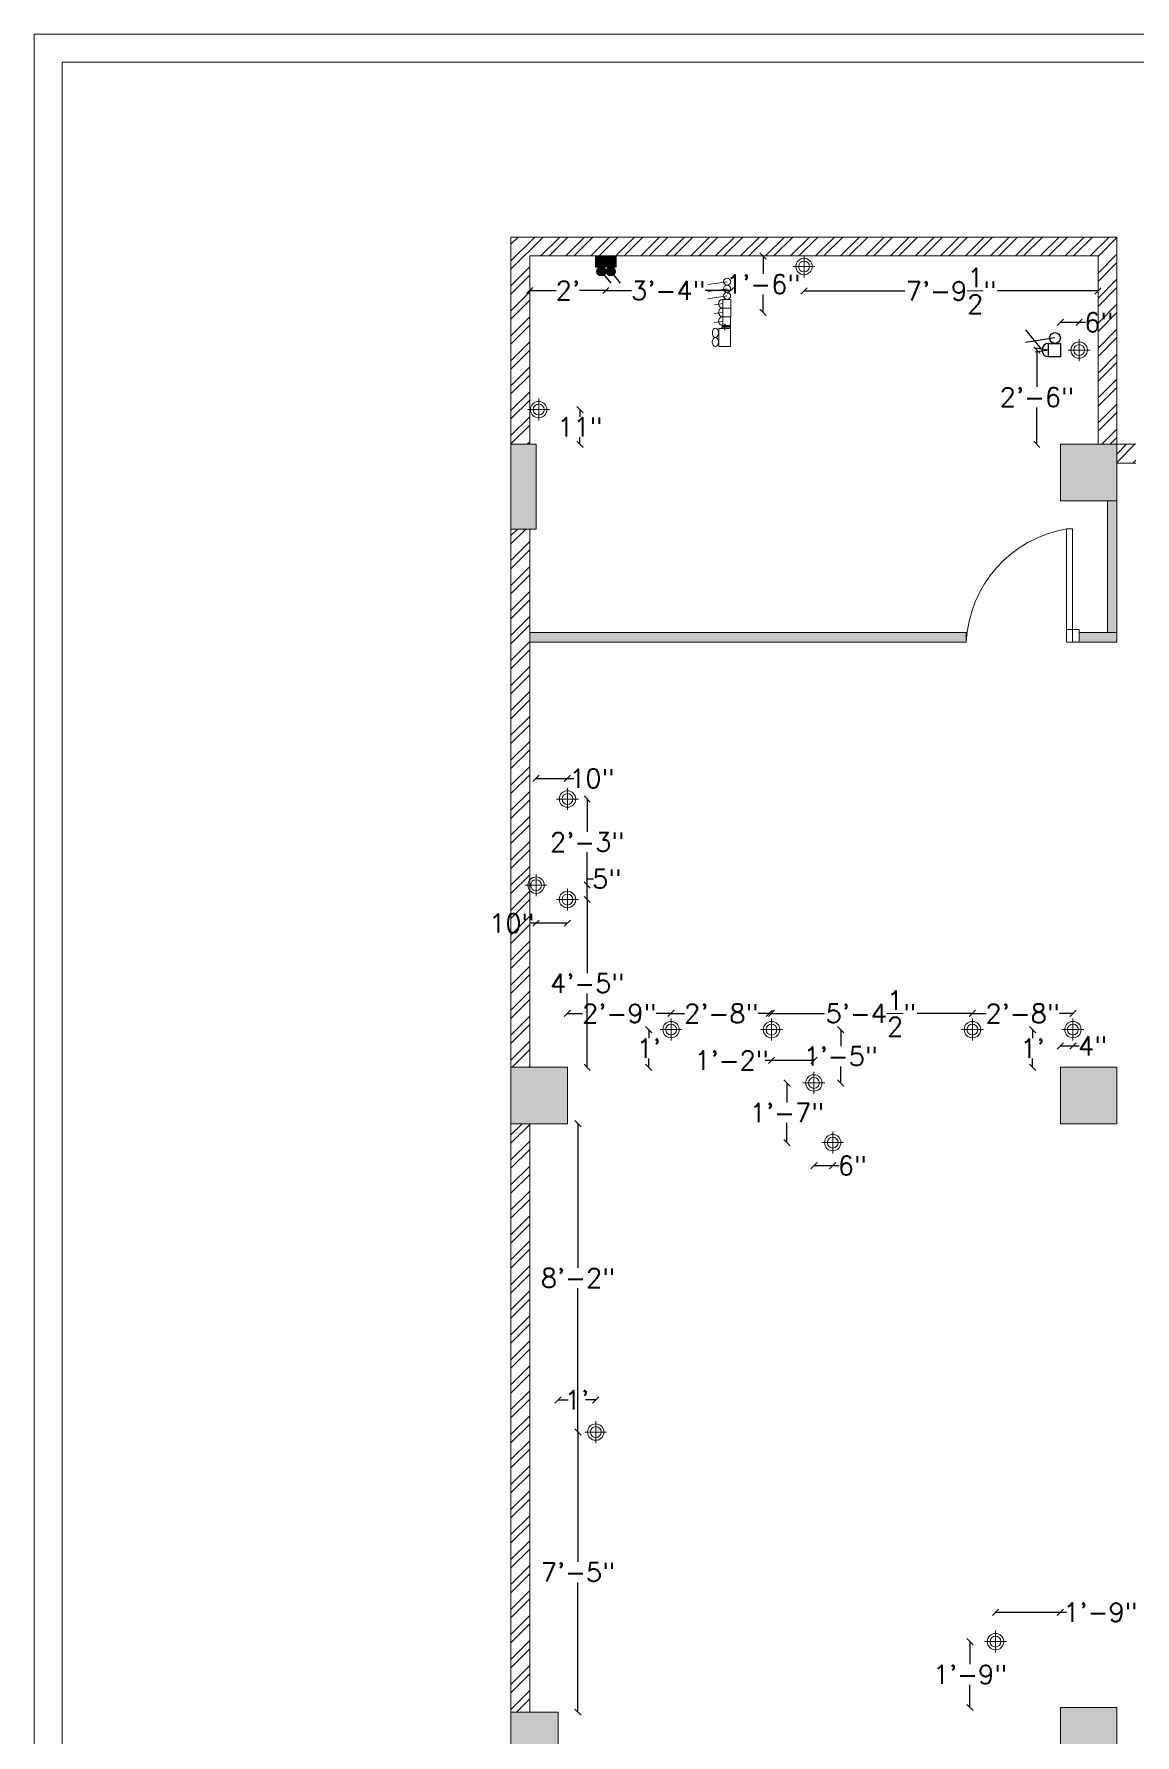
# Model space of a CAD drawing. Header units: inches. Extents: x 111501 to 134888, y 46021 to 52102.
# Drawn here: x 116279 to 116630, y 47503 to 48045 of the extents above; entities that cross this region are included whole.
import ezdxf

# ---------------------------------------------------------------- set-up
doc = ezdxf.new("R2010")
doc.units = ezdxf.units.IN
doc.header["$MEASUREMENT"] = 0
for name, color, linetype, lineweight in [('column', 252, 'Continuous', 9), ('dimension', 250, 'Continuous', 0), ('DOOR', 1, 'Continuous', 0), ('electrical 2', 1, 'Continuous', 0), ('furnuture light', 142, 'Continuous', 0), ('SHEET', 7, 'Continuous', 30), ('wall', 7, 'Continuous', 9)]:
    doc.layers.add(name, color=color, linetype=linetype, lineweight=lineweight)
doc.layers.add('electrical planing', color=251, linetype='Continuous')
doc.layers.add('pt19', color=151, linetype='Continuous')
doc.styles.get("Standard").update_dxf_attribs({"font": 'txt.shx', "height": 6})
doc.dimstyles.new('Standard$0', dxfattribs={"dimtxt": 4, "dimasz": 2, "dimexe": 0.125, "dimexo": 0.125, "dimgap": 0.25, "dimtad": 0, "dimtih": 1, "dimtoh": 1, "dimdec": 1, "dimlfac": -1, "dimzin": 0, "dimdsep": 46, "dimlunit": 4, "dimtxsty": 'Standard', "dimblk": 'OBLIQUE', "dimblk1": 'DOTSMALL', "dimblk2": 'DOTSMALL', "dimcen": 0, "dimse1": 1, "dimse2": 1, "dimadec": 0, "dimazin": 0, "dimtfac": 1, "dimtdec": 1, "dimtofl": 0, "dimtmove": 0, "dimatfit": 3, "dimfxl": 1, "dimtolj": 1, "dimtzin": 0, "dimarcsym": 0})
pattern_1 = [(45, (17503.862, -19.2986), (-3.97747564, 3.97747564), []), (45, (17506.5136, -19.2986), (-3.97747564, 3.97747564), [])]

# ---------------------------------------------------------------- blocks, each defined once
blk = doc.blocks.new('POINT')
at = {"layer": 'electrical 2'}
for p, q in [((-3013.56, 3860.74, 29.22), (-3013.56, 3855.65, 29.22)), ((-3016.11, 3858.19, 29.22), (-3011.02, 3858.19, 29.22))]:
    blk.add_line(p, q, dxfattribs=at)
for radius in [1.91, 1.27]:
    blk.add_circle((-3013.56, 3858.19, 29.22), radius, dxfattribs=at)
blk = doc.blocks.new('dgh')
at = {"layer": 'electrical planing', "linetype": 'ByBlock'}
h = blk.add_hatch(color=36, dxfattribs=at)
h.set_gradient(color1=(121, 78, 22), color2=(227, 174, 104), one_color=1, tint=0.65, name='SPHERICAL')
h.paths.add_polyline_path([(-72.26, 1878.91, -1), (-72.26, 1875.82, -1)])
h = blk.add_hatch(color=36, dxfattribs=at)
h.set_gradient(color1=(121, 78, 22), color2=(227, 174, 104), one_color=1, tint=0.65, name='SPHERICAL')
h.paths.add_polyline_path([(-68.91, 1878.91, -1), (-68.91, 1875.82, -1)])
h = blk.add_hatch(color=36, dxfattribs=at)
h.set_gradient(color1=(121, 78, 22), color2=(227, 174, 104), one_color=1, tint=0.65, name='CYLINDER')
h.paths.add_polyline_path([(-74.07, 1871.89), (-74.07, 1875.82), (-66.95, 1875.82), (-66.95, 1871.89)])
at = {"layer": 'electrical planing', "color": 7, "linetype": 'ByBlock'}
for p, q in [((-72.26, 1877.37), (-75.59, 1881.54)), ((-68.91, 1877.37), (-72.24, 1881.54))]:
    blk.add_line(p, q, dxfattribs=at)
blk.add_lwpolyline([(-74.07, 1871.89), (-74.07, 1875.82), (-66.95, 1875.82), (-66.95, 1871.89)], close=True, dxfattribs=at)
for centre in [(-72.26, 1877.37), (-68.91, 1877.37)]:
    blk.add_circle(centre, 1.55, dxfattribs=at)
blk = doc.blocks.new('kat b cable')
at = {"color": 6}
for points in [[(24134.78, 4883.35), (24132.88, 4883.35), (24132.88, 4883.52), (24134.78, 4883.52)], [(24133.78, 4881.56), (24133.4, 4881.56), (24133.39, 4884.31), (24133.77, 4884.31)], [(24134.34, 4884.29), (24134, 4884.29), (24134.01, 4881.56), (24134.35, 4881.56)]]:
    blk.add_lwpolyline(points, close=True, dxfattribs=at)
blk = doc.blocks.new('5 amp')
at = {"color": 6}
blk.add_line((24133.41, 4862.91), (24132.99, 4865.66), dxfattribs=at)
blk.add_lwpolyline([(24132.01, 4862.91), (24134.78, 4862.91), (24134.79, 4860.45), (24132.02, 4860.44)], close=True, dxfattribs=at)
blk.add_arc((24133.4, 4862.91), 1.38, 359.9995, 180.3454, dxfattribs=at)
blk = doc.blocks.new('_Oblique')
at = {"color": 0, "linetype": 'ByBlock', "lineweight": -2}
blk.add_line((-0.5, -0.5), (0.5, 0.5), dxfattribs=at)
blk = doc.blocks.new('*D529')
at = {"layer": 'Defpoints', "color": 0, "transparency": 16777216}
for p in [(116597.3, 47727.59), (116610.16, 47727.59), (116606.16, 47715.59)]:
    blk.add_point(p, dxfattribs=at)
at = {"layer": 'dimension', "color": 0, "lineweight": -2, "transparency": 16777216}
for p, q in [((116597.3, 47727.59), (116597.3, 47724.84)), ((116597.3, 47715.59), (116597.3, 47718.34))]:
    blk.add_line(p, q, dxfattribs=at)
at = {"layer": 'dimension', "color": 0, "lineweight": -2, "transparency": 16777216, "xscale": 2, "yscale": 2, "zscale": 2}
for p, rotation in [((116597.3, 47727.59), 90), ((116597.3, 47715.59), 270)]:
    blk.add_blockref('_Oblique', p, dxfattribs=dict(at, rotation=rotation))
at = {"layer": 'dimension', "color": 0, "lineweight": 5, "transparency": 16777216, "insert": (116597.3, 47721.59), "char_height": 6, "attachment_point": 5}
blk.add_mtext("\\A1;1'", dxfattribs=at)
blk = doc.blocks.new('_DOTSMALL')
at = {"color": 0, "linetype": 'ByBlock', "lineweight": -2, "const_width": 0.5}
blk.add_lwpolyline([(-0.0625, 0, 1), (0.0625, 0, 1)], format="xyb", close=True, dxfattribs=at)
blk = doc.blocks.new('*D530')
at = {"layer": 'Defpoints', "color": 0, "transparency": 16777216}
for p in [(116610.16, 47727.59), (116610.16, 47722.36), (116606.16, 47715.59)]:
    blk.add_point(p, dxfattribs=at)
at = {"layer": 'dimension', "color": 0, "lineweight": -2, "transparency": 16777216}
for p, q in [((116606.16, 47722.36), (116610.16, 47722.36)), ((116610.16, 47722.36), (116612.16, 47722.36))]:
    blk.add_line(p, q, dxfattribs=at)
at = {"layer": 'dimension', "color": 0, "lineweight": -2, "transparency": 16777216, "xscale": 2, "yscale": 2, "zscale": 2, "rotation": 180}
blk.add_blockref('_Oblique', (116606.16, 47722.36), dxfattribs=at)
at = {"layer": 'dimension', "color": 0, "lineweight": -2, "transparency": 16777216, "xscale": 2, "yscale": 2, "zscale": 2}
blk.add_blockref('_Oblique', (116610.16, 47722.36), dxfattribs=at)
at = {"layer": 'dimension', "color": 0, "lineweight": 5, "transparency": 16777216, "insert": (116616.41, 47722.36), "char_height": 6, "attachment_point": 5}
blk.add_mtext('\\A1;4"', dxfattribs=at)
blk = doc.blocks.new('*D531')
at = {"layer": 'Defpoints', "color": 0, "transparency": 16777216}
for p in [(116610.16, 47732.72), (116578.16, 47727.59), (116610.16, 47727.59)]:
    blk.add_point(p, dxfattribs=at)
at = {"layer": 'dimension', "color": 0, "lineweight": -2, "transparency": 16777216}
for p, q in [((116578.16, 47732.72), (116582.41, 47732.72)), ((116610.16, 47732.72), (116605.91, 47732.72))]:
    blk.add_line(p, q, dxfattribs=at)
at = {"layer": 'dimension', "color": 0, "lineweight": -2, "transparency": 16777216, "xscale": 2, "yscale": 2, "zscale": 2, "rotation": 180}
blk.add_blockref('_Oblique', (116578.16, 47732.72), dxfattribs=at)
at = {"layer": 'dimension', "color": 0, "lineweight": -2, "transparency": 16777216, "xscale": 2, "yscale": 2, "zscale": 2}
blk.add_blockref('_Oblique', (116610.16, 47732.72), dxfattribs=at)
at = {"layer": 'dimension', "color": 0, "lineweight": 5, "transparency": 16777216, "insert": (116594.16, 47732.72), "char_height": 6, "attachment_point": 5}
blk.add_mtext('\\A1;2\'-8"', dxfattribs=at)
blk = doc.blocks.new('*D532')
at = {"layer": 'Defpoints', "color": 0, "transparency": 16777216}
for p in [(116513.44, 47732.72), (116513.44, 47727.59), (116578.16, 47727.59)]:
    blk.add_point(p, dxfattribs=at)
at = {"layer": 'dimension', "color": 0, "lineweight": -2, "transparency": 16777216}
for p, q in [((116513.44, 47732.72), (116531.05, 47732.72)), ((116578.16, 47732.72), (116560.55, 47732.72))]:
    blk.add_line(p, q, dxfattribs=at)
at = {"layer": 'dimension', "color": 0, "lineweight": -2, "transparency": 16777216, "xscale": 2, "yscale": 2, "zscale": 2, "rotation": 180}
blk.add_blockref('_Oblique', (116513.44, 47732.72), dxfattribs=at)
at = {"layer": 'dimension', "color": 0, "lineweight": -2, "transparency": 16777216, "xscale": 2, "yscale": 2, "zscale": 2}
blk.add_blockref('_Oblique', (116578.16, 47732.72), dxfattribs=at)
at = {"layer": 'dimension', "color": 0, "lineweight": 5, "transparency": 16777216, "insert": (116545.8, 47732.72), "char_height": 6, "attachment_point": 5}
blk.add_mtext('\\A1;5\'-4{\\H1.000000x;\\S1/2;}"', dxfattribs=at)
blk = doc.blocks.new('*D533')
at = {"layer": 'Defpoints', "color": 0, "transparency": 16777216}
for p in [(116482.16, 47732.72), (116482.16, 47727.59), (116514.16, 47727.59)]:
    blk.add_point(p, dxfattribs=at)
at = {"layer": 'dimension', "color": 0, "lineweight": -2, "transparency": 16777216}
for p, q in [((116482.16, 47732.72), (116486.41, 47732.72)), ((116514.16, 47732.72), (116509.91, 47732.72))]:
    blk.add_line(p, q, dxfattribs=at)
at = {"layer": 'dimension', "color": 0, "lineweight": -2, "transparency": 16777216, "xscale": 2, "yscale": 2, "zscale": 2, "rotation": 180}
blk.add_blockref('_Oblique', (116482.16, 47732.72), dxfattribs=at)
at = {"layer": 'dimension', "color": 0, "lineweight": -2, "transparency": 16777216, "xscale": 2, "yscale": 2, "zscale": 2}
blk.add_blockref('_Oblique', (116514.16, 47732.72), dxfattribs=at)
at = {"layer": 'dimension', "color": 0, "lineweight": 5, "transparency": 16777216, "insert": (116498.16, 47732.72), "char_height": 6, "attachment_point": 5}
blk.add_mtext('\\A1;2\'-8"', dxfattribs=at)
blk = doc.blocks.new('*D534')
at = {"layer": 'Defpoints', "color": 0, "transparency": 16777216}
for p in [(116514.16, 47727.59), (116527.66, 47710.59), (116536.19, 47710.59)]:
    blk.add_point(p, dxfattribs=at)
at = {"layer": 'dimension', "color": 0, "lineweight": -2, "transparency": 16777216}
for p, q in [((116536.19, 47727.59), (116536.19, 47722.34)), ((116536.19, 47710.59), (116536.19, 47715.84))]:
    blk.add_line(p, q, dxfattribs=at)
at = {"layer": 'dimension', "color": 0, "lineweight": -2, "transparency": 16777216, "xscale": 2, "yscale": 2, "zscale": 2}
for p, rotation in [((116536.19, 47727.59), 90), ((116536.19, 47710.59), 270)]:
    blk.add_blockref('_Oblique', p, dxfattribs=dict(at, rotation=rotation))
at = {"layer": 'dimension', "color": 0, "lineweight": 5, "transparency": 16777216, "insert": (116536.19, 47719.09), "char_height": 6, "attachment_point": 5}
blk.add_mtext('\\A1;1\'-5"', dxfattribs=at)
blk = doc.blocks.new('*D535')
at = {"layer": 'Defpoints', "color": 0, "transparency": 16777216}
for p in [(116527.66, 47710.59), (116519.06, 47691.59), (116533.66, 47691.59)]:
    blk.add_point(p, dxfattribs=at)
at = {"layer": 'dimension', "color": 0, "lineweight": -2, "transparency": 16777216}
for p, q in [((116519.06, 47710.59), (116519.06, 47704.34)), ((116519.06, 47691.59), (116519.06, 47697.84))]:
    blk.add_line(p, q, dxfattribs=at)
at = {"layer": 'dimension', "color": 0, "lineweight": -2, "transparency": 16777216, "xscale": 2, "yscale": 2, "zscale": 2}
for p, rotation in [((116519.06, 47710.59), 90), ((116519.06, 47691.59), 270)]:
    blk.add_blockref('_Oblique', p, dxfattribs=dict(at, rotation=rotation))
at = {"layer": 'dimension', "color": 0, "lineweight": 5, "transparency": 16777216, "insert": (116519.06, 47701.09), "char_height": 6, "attachment_point": 5}
blk.add_mtext('\\A1;1\'-7"', dxfattribs=at)
blk = doc.blocks.new('*D536')
at = {"layer": 'Defpoints', "color": 0, "transparency": 16777216}
for p in [(116527.66, 47710.59), (116533.66, 47691.59), (116533.66, 47684.27)]:
    blk.add_point(p, dxfattribs=at)
at = {"layer": 'dimension', "color": 0, "lineweight": -2, "transparency": 16777216}
for p, q in [((116527.66, 47684.27), (116533.66, 47684.27)), ((116533.66, 47684.27), (116535.66, 47684.27))]:
    blk.add_line(p, q, dxfattribs=at)
at = {"layer": 'dimension', "color": 0, "lineweight": -2, "transparency": 16777216, "xscale": 2, "yscale": 2, "zscale": 2, "rotation": 180}
blk.add_blockref('_Oblique', (116527.66, 47684.27), dxfattribs=at)
at = {"layer": 'dimension', "color": 0, "lineweight": -2, "transparency": 16777216, "xscale": 2, "yscale": 2, "zscale": 2}
blk.add_blockref('_Oblique', (116533.66, 47684.27), dxfattribs=at)
at = {"layer": 'dimension', "color": 0, "lineweight": 5, "transparency": 16777216, "insert": (116539.91, 47684.27), "char_height": 6, "attachment_point": 5}
blk.add_mtext('\\A1;6"', dxfattribs=at)
blk = doc.blocks.new('*D537')
at = {"layer": 'Defpoints', "color": 0, "lineweight": 5, "transparency": 16777216}
for p in [(116514.16, 47727.59), (116514.16, 47717.76), (116527.66, 47710.59)]:
    blk.add_point(p, dxfattribs=at)
at = {"layer": 'dimension', "color": 0, "lineweight": -2, "transparency": 16777216}
for p, q in [((116514.16, 47717.76), (116512.16, 47717.76)), ((116527.66, 47717.76), (116514.16, 47717.76))]:
    blk.add_line(p, q, dxfattribs=at)
at = {"layer": 'dimension', "color": 0, "lineweight": -2, "transparency": 16777216, "xscale": 2, "yscale": 2, "zscale": 2, "rotation": 180}
blk.add_blockref('_Oblique', (116514.16, 47717.76), dxfattribs=at)
at = {"layer": 'dimension', "color": 0, "lineweight": -2, "transparency": 16777216, "xscale": 2, "yscale": 2, "zscale": 2}
blk.add_blockref('_Oblique', (116527.66, 47717.76), dxfattribs=at)
at = {"layer": 'dimension', "color": 0, "lineweight": 5, "transparency": 16777216, "insert": (116501.41, 47717.76), "char_height": 6, "attachment_point": 5}
blk.add_mtext('\\A1;1\'-2"', dxfattribs=at)
blk = doc.blocks.new('*D538')
at = {"layer": 'Defpoints', "color": 0, "transparency": 16777216}
for p in [(116482.16, 47732.72), (116482.16, 47727.59), (116449.16, 47715.59)]:
    blk.add_point(p, dxfattribs=at)
at = {"layer": 'dimension', "color": 0, "lineweight": -2, "transparency": 16777216}
for p, q in [((116449.16, 47732.72), (116453.91, 47732.72)), ((116482.16, 47732.72), (116477.41, 47732.72))]:
    blk.add_line(p, q, dxfattribs=at)
at = {"layer": 'dimension', "color": 0, "lineweight": -2, "transparency": 16777216, "xscale": 2, "yscale": 2, "zscale": 2, "rotation": 180}
blk.add_blockref('_Oblique', (116449.16, 47732.72), dxfattribs=at)
at = {"layer": 'dimension', "color": 0, "lineweight": -2, "transparency": 16777216, "xscale": 2, "yscale": 2, "zscale": 2}
blk.add_blockref('_Oblique', (116482.16, 47732.72), dxfattribs=at)
at = {"layer": 'dimension', "color": 0, "lineweight": 5, "transparency": 16777216, "insert": (116465.66, 47732.72), "char_height": 6, "attachment_point": 5}
blk.add_mtext('\\A1;2\'-9"', dxfattribs=at)
blk = doc.blocks.new('*D539')
at = {"layer": 'Defpoints', "color": 0, "transparency": 16777216}
for p in [(116482.16, 47727.59), (116449.16, 47715.59), (116475.06, 47715.59)]:
    blk.add_point(p, dxfattribs=at)
at = {"layer": 'dimension', "color": 0, "lineweight": -2, "transparency": 16777216}
for p, q in [((116475.06, 47727.59), (116475.06, 47724.84)), ((116475.06, 47715.59), (116475.06, 47718.34))]:
    blk.add_line(p, q, dxfattribs=at)
at = {"layer": 'dimension', "color": 0, "lineweight": -2, "transparency": 16777216, "xscale": 2, "yscale": 2, "zscale": 2}
for p, rotation in [((116475.06, 47727.59), 90), ((116475.06, 47715.59), 270)]:
    blk.add_blockref('_Oblique', p, dxfattribs=dict(at, rotation=rotation))
at = {"layer": 'dimension', "color": 0, "lineweight": 5, "transparency": 16777216, "insert": (116475.06, 47721.59), "char_height": 6, "attachment_point": 5}
blk.add_mtext("\\A1;1'", dxfattribs=at)
blk = doc.blocks.new('*D540')
at = {"layer": 'Defpoints', "color": 0, "lineweight": 5, "transparency": 16777216}
for p in [(116449.16, 47769.01), (116455.43, 47769.01), (116449.16, 47715.59)]:
    blk.add_point(p, dxfattribs=at)
at = {"layer": 'dimension', "color": 0, "lineweight": -2, "transparency": 16777216}
for p, q in [((116455.43, 47769.01), (116455.43, 47745.55)), ((116455.43, 47715.59), (116455.43, 47739.05))]:
    blk.add_line(p, q, dxfattribs=at)
at = {"layer": 'dimension', "color": 0, "lineweight": -2, "transparency": 16777216, "xscale": 2, "yscale": 2, "zscale": 2}
for p, rotation in [((116455.43, 47769.01), 90), ((116455.43, 47715.59), 270)]:
    blk.add_blockref('_Oblique', p, dxfattribs=dict(at, rotation=rotation))
at = {"layer": 'dimension', "color": 0, "lineweight": 5, "transparency": 16777216, "insert": (116455.43, 47742.3), "char_height": 6, "attachment_point": 5}
blk.add_mtext('\\A1;4\'-5"', dxfattribs=at)
blk = doc.blocks.new('*D541')
at = {"layer": 'Defpoints', "color": 0, "lineweight": 5, "transparency": 16777216}
for p in [(116439.16, 47773.59), (116449.16, 47769.01), (116455.43, 47773.59)]:
    blk.add_point(p, dxfattribs=at)
at = {"layer": 'dimension', "color": 0, "lineweight": -2, "transparency": 16777216}
for p, q in [((116455.43, 47773.59), (116455.43, 47775.59)), ((116455.43, 47775.59), (116457.43, 47775.59)), ((116455.43, 47769.01), (116455.43, 47773.59))]:
    blk.add_line(p, q, dxfattribs=at)
at = {"layer": 'dimension', "color": 0, "lineweight": -2, "transparency": 16777216, "xscale": 2, "yscale": 2, "zscale": 2}
for p, rotation in [((116455.43, 47773.59), 90), ((116455.43, 47769.01), 270)]:
    blk.add_blockref('_Oblique', p, dxfattribs=dict(at, rotation=rotation))
at = {"layer": 'dimension', "color": 0, "lineweight": 5, "transparency": 16777216, "insert": (116461.68, 47775.59), "char_height": 6, "attachment_point": 5}
blk.add_mtext('\\A1;5"', dxfattribs=at)
blk = doc.blocks.new('*D542')
at = {"layer": 'Defpoints', "color": 0, "transparency": 16777216}
for p in [(116439.16, 47773.59), (116449.16, 47769.01), (116439.16, 47761.47)]:
    blk.add_point(p, dxfattribs=at)
at = {"layer": 'dimension', "color": 0, "lineweight": -2, "transparency": 16777216}
for p, q in [((116439.16, 47761.47), (116437.16, 47761.47)), ((116449.16, 47761.47), (116439.16, 47761.47))]:
    blk.add_line(p, q, dxfattribs=at)
at = {"layer": 'dimension', "color": 0, "lineweight": -2, "transparency": 16777216, "xscale": 2, "yscale": 2, "zscale": 2, "rotation": 180}
blk.add_blockref('_Oblique', (116439.16, 47761.47), dxfattribs=at)
at = {"layer": 'dimension', "color": 0, "lineweight": -2, "transparency": 16777216, "xscale": 2, "yscale": 2, "zscale": 2}
blk.add_blockref('_Oblique', (116449.16, 47761.47), dxfattribs=at)
at = {"layer": 'dimension', "color": 0, "lineweight": 5, "transparency": 16777216, "insert": (116431.41, 47761.47), "char_height": 6, "attachment_point": 5}
blk.add_mtext('\\A1;10"', dxfattribs=at)
blk = doc.blocks.new('*D543')
at = {"layer": 'Defpoints', "color": 0, "transparency": 16777216}
for p in [(116449.16, 47807.57), (116449.16, 47801.01), (116439.16, 47773.59)]:
    blk.add_point(p, dxfattribs=at)
at = {"layer": 'dimension', "color": 0, "lineweight": -2, "transparency": 16777216}
for p, q in [((116439.16, 47807.57), (116449.16, 47807.57)), ((116449.16, 47807.57), (116451.16, 47807.57))]:
    blk.add_line(p, q, dxfattribs=at)
at = {"layer": 'dimension', "color": 0, "lineweight": -2, "transparency": 16777216, "xscale": 2, "yscale": 2, "zscale": 2, "rotation": 180}
blk.add_blockref('_Oblique', (116439.16, 47807.57), dxfattribs=at)
at = {"layer": 'dimension', "color": 0, "lineweight": -2, "transparency": 16777216, "xscale": 2, "yscale": 2, "zscale": 2}
blk.add_blockref('_Oblique', (116449.16, 47807.57), dxfattribs=at)
at = {"layer": 'dimension', "color": 0, "lineweight": 5, "transparency": 16777216, "insert": (116456.91, 47807.57), "char_height": 6, "attachment_point": 5}
blk.add_mtext('\\A1;10"', dxfattribs=at)
blk = doc.blocks.new('*D544')
at = {"layer": 'Defpoints', "color": 0, "lineweight": 5, "transparency": 16777216}
for p in [(116449.16, 47801.01), (116439.16, 47773.59), (116455.43, 47773.59)]:
    blk.add_point(p, dxfattribs=at)
at = {"layer": 'dimension', "color": 0, "lineweight": -2, "transparency": 16777216}
for p, q in [((116455.43, 47801.01), (116455.43, 47790.55)), ((116455.43, 47773.59), (116455.43, 47784.05))]:
    blk.add_line(p, q, dxfattribs=at)
at = {"layer": 'dimension', "color": 0, "lineweight": -2, "transparency": 16777216, "xscale": 2, "yscale": 2, "zscale": 2}
for p, rotation in [((116455.43, 47801.01), 90), ((116455.43, 47773.59), 270)]:
    blk.add_blockref('_Oblique', p, dxfattribs=dict(at, rotation=rotation))
at = {"layer": 'dimension', "color": 0, "lineweight": 5, "transparency": 16777216, "insert": (116455.43, 47787.3), "char_height": 6, "attachment_point": 5}
blk.add_mtext('\\A1;2\'-3"', dxfattribs=at)
blk = doc.blocks.new('*D545')
at = {"layer": 'Defpoints', "color": 0, "transparency": 16777216}
for p in [(116458.16, 47609.61), (116458.16, 47599.37), (116446.16, 47510.16)]:
    blk.add_point(p, dxfattribs=at)
at = {"layer": 'dimension', "color": 0, "lineweight": -2, "transparency": 16777216}
for p, q in [((116446.16, 47609.61), (116449.41, 47609.61)), ((116458.16, 47609.61), (116454.91, 47609.61))]:
    blk.add_line(p, q, dxfattribs=at)
at = {"layer": 'dimension', "color": 0, "lineweight": -2, "transparency": 16777216, "xscale": 2, "yscale": 2, "zscale": 2, "rotation": 180}
blk.add_blockref('_Oblique', (116446.16, 47609.61), dxfattribs=at)
at = {"layer": 'dimension', "color": 0, "lineweight": -2, "transparency": 16777216, "xscale": 2, "yscale": 2, "zscale": 2}
blk.add_blockref('_Oblique', (116458.16, 47609.61), dxfattribs=at)
at = {"layer": 'dimension', "color": 0, "lineweight": 5, "transparency": 16777216, "insert": (116452.16, 47609.61), "char_height": 6, "attachment_point": 5}
blk.add_mtext("\\A1;1'", dxfattribs=at)
blk = doc.blocks.new('*D546')
at = {"layer": 'Defpoints', "color": 0, "transparency": 16777216}
for p in [(116458.16, 47599.37), (116446.16, 47510.16), (116452.5, 47510.16)]:
    blk.add_point(p, dxfattribs=at)
at = {"layer": 'dimension', "color": 0, "lineweight": -2, "transparency": 16777216}
for p, q in [((116452.5, 47599.37), (116452.5, 47558.02)), ((116452.5, 47510.16), (116452.5, 47551.52))]:
    blk.add_line(p, q, dxfattribs=at)
at = {"layer": 'dimension', "color": 0, "lineweight": -2, "transparency": 16777216, "xscale": 2, "yscale": 2, "zscale": 2}
for p, rotation in [((116452.5, 47599.37), 90), ((116452.5, 47510.16), 270)]:
    blk.add_blockref('_Oblique', p, dxfattribs=dict(at, rotation=rotation))
at = {"layer": 'dimension', "color": 0, "lineweight": 5, "transparency": 16777216, "insert": (116452.5, 47554.77), "char_height": 6, "attachment_point": 5}
blk.add_mtext('\\A1;7\'-5"', dxfattribs=at)
blk = doc.blocks.new('*D547')
at = {"layer": 'Defpoints', "color": 0, "transparency": 16777216}
for p in [(116577.37, 47532.66), (116585.5, 47532.66), (116606.16, 47511.66)]:
    blk.add_point(p, dxfattribs=at)
at = {"layer": 'dimension', "color": 0, "lineweight": -2, "transparency": 16777216}
for p, q in [((116577.37, 47532.66), (116577.37, 47525.41)), ((116577.37, 47511.66), (116577.37, 47518.91))]:
    blk.add_line(p, q, dxfattribs=at)
at = {"layer": 'dimension', "color": 0, "lineweight": -2, "transparency": 16777216, "xscale": 2, "yscale": 2, "zscale": 2}
for p, rotation in [((116577.37, 47532.66), 90), ((116577.37, 47511.66), 270)]:
    blk.add_blockref('_Oblique', p, dxfattribs=dict(at, rotation=rotation))
at = {"layer": 'dimension', "color": 0, "lineweight": 5, "transparency": 16777216, "insert": (116577.37, 47522.16), "char_height": 6, "attachment_point": 5}
blk.add_mtext('\\A1;1\'-9"', dxfattribs=at)
blk = doc.blocks.new('*D548')
at = {"layer": 'Defpoints', "color": 0, "lineweight": 5, "transparency": 16777216}
for p in [(116606.16, 47541.99), (116585.5, 47532.66), (116606.16, 47511.66)]:
    blk.add_point(p, dxfattribs=at)
at = {"layer": 'dimension', "color": 0, "lineweight": -2, "transparency": 16777216}
for p, q in [((116585.5, 47541.99), (116606.16, 47541.99)), ((116606.16, 47541.99), (116608.16, 47541.99))]:
    blk.add_line(p, q, dxfattribs=at)
at = {"layer": 'dimension', "color": 0, "lineweight": -2, "transparency": 16777216, "xscale": 2, "yscale": 2, "zscale": 2, "rotation": 180}
blk.add_blockref('_Oblique', (116585.5, 47541.99), dxfattribs=at)
at = {"layer": 'dimension', "color": 0, "lineweight": -2, "transparency": 16777216, "xscale": 2, "yscale": 2, "zscale": 2}
blk.add_blockref('_Oblique', (116606.16, 47541.99), dxfattribs=at)
at = {"layer": 'dimension', "color": 0, "lineweight": 5, "transparency": 16777216, "insert": (116618.91, 47541.99), "char_height": 6, "attachment_point": 5}
blk.add_mtext('\\A1;1\'-9"', dxfattribs=at)
blk = doc.blocks.new('*D596')
at = {"layer": 'Defpoints', "color": 0, "transparency": 16777216}
for p in [(116598.67, 47944.01), (116612.16, 47944.01), (116606.16, 47914.01)]:
    blk.add_point(p, dxfattribs=at)
at = {"layer": 'dimension', "color": 0, "lineweight": -2, "transparency": 16777216}
for p, q in [((116598.67, 47944.01), (116598.67, 47932.26)), ((116598.67, 47914.01), (116598.67, 47925.76))]:
    blk.add_line(p, q, dxfattribs=at)
at = {"layer": 'dimension', "color": 0, "lineweight": -2, "transparency": 16777216, "xscale": 2, "yscale": 2, "zscale": 2}
for p, rotation in [((116598.67, 47944.01), 90), ((116598.67, 47914.01), 270)]:
    blk.add_blockref('_Oblique', p, dxfattribs=dict(at, rotation=rotation))
at = {"layer": 'dimension', "color": 0, "lineweight": 5, "transparency": 16777216, "insert": (116598.67, 47929.01), "char_height": 6, "attachment_point": 5}
blk.add_mtext('\\A1;2\'-6"', dxfattribs=at)
blk = doc.blocks.new('*D597')
at = {"layer": 'Defpoints', "color": 0, "transparency": 16777216}
for p in [(116612.16, 47952.85), (116612.16, 47944.01), (116606.16, 47914.01)]:
    blk.add_point(p, dxfattribs=at)
at = {"layer": 'dimension', "color": 0, "lineweight": -2, "transparency": 16777216}
for p, q in [((116606.16, 47952.85), (116612.16, 47952.85)), ((116612.16, 47952.85), (116614.16, 47952.85))]:
    blk.add_line(p, q, dxfattribs=at)
at = {"layer": 'dimension', "color": 0, "lineweight": -2, "transparency": 16777216, "xscale": 2, "yscale": 2, "zscale": 2, "rotation": 180}
blk.add_blockref('_Oblique', (116606.16, 47952.85), dxfattribs=at)
at = {"layer": 'dimension', "color": 0, "lineweight": -2, "transparency": 16777216, "xscale": 2, "yscale": 2, "zscale": 2}
blk.add_blockref('_Oblique', (116612.16, 47952.85), dxfattribs=at)
at = {"layer": 'dimension', "color": 0, "lineweight": 5, "transparency": 16777216, "insert": (116618.41, 47952.85), "char_height": 6, "attachment_point": 5}
blk.add_mtext('\\A1;6"', dxfattribs=at)
blk = doc.blocks.new('*D598')
at = {"layer": 'Defpoints', "color": 0, "transparency": 16777216}
for p in [(116439.99, 47925.05), (116453.13, 47925.05), (116439.16, 47914.01)]:
    blk.add_point(p, dxfattribs=at)
at = {"layer": 'dimension', "color": 0, "lineweight": -2, "transparency": 16777216}
for p, q in [((116453.13, 47925.05), (116453.13, 47922.78)), ((116453.13, 47914.01), (116453.13, 47916.28))]:
    blk.add_line(p, q, dxfattribs=at)
at = {"layer": 'dimension', "color": 0, "lineweight": -2, "transparency": 16777216, "xscale": 2, "yscale": 2, "zscale": 2}
for p, rotation in [((116453.13, 47925.05), 90), ((116453.13, 47914.01), 270)]:
    blk.add_blockref('_Oblique', p, dxfattribs=dict(at, rotation=rotation))
at = {"layer": 'dimension', "color": 0, "lineweight": 5, "transparency": 16777216, "insert": (116453.13, 47919.53), "char_height": 6, "attachment_point": 5}
blk.add_mtext('\\A1;11"', dxfattribs=at)
blk = doc.blocks.new('*D599')
at = {"layer": 'Defpoints', "color": 0, "transparency": 16777216}
for p in [(116437.16, 47974.01), (116461.38, 47974.01), (116461.38, 47962.99)]:
    blk.add_point(p, dxfattribs=at)
at = {"layer": 'dimension', "color": 0, "lineweight": -2, "transparency": 16777216}
for p, q in [((116437.16, 47962.99), (116445.52, 47962.99)), ((116461.38, 47962.99), (116453.02, 47962.99))]:
    blk.add_line(p, q, dxfattribs=at)
at = {"layer": 'dimension', "color": 0, "lineweight": -2, "transparency": 16777216, "xscale": 2, "yscale": 2, "zscale": 2, "rotation": 180}
blk.add_blockref('_Oblique', (116437.16, 47962.99), dxfattribs=at)
at = {"layer": 'dimension', "color": 0, "lineweight": -2, "transparency": 16777216, "xscale": 2, "yscale": 2, "zscale": 2}
blk.add_blockref('_Oblique', (116461.38, 47962.99), dxfattribs=at)
at = {"layer": 'dimension', "color": 0, "lineweight": 5, "transparency": 16777216, "insert": (116449.27, 47962.99), "char_height": 6, "attachment_point": 5}
blk.add_mtext("\\A1;2'", dxfattribs=at)
blk = doc.blocks.new('*D600')
at = {"layer": 'Defpoints', "color": 0, "transparency": 16777216}
for p in [(116461.38, 47974.01), (116501.16, 47956.01), (116511.48, 47956.01)]:
    blk.add_point(p, dxfattribs=at)
at = {"layer": 'dimension', "color": 0, "lineweight": -2, "transparency": 16777216}
for p, q in [((116511.48, 47974.01), (116511.48, 47968.26)), ((116511.48, 47956.01), (116511.48, 47961.76))]:
    blk.add_line(p, q, dxfattribs=at)
at = {"layer": 'dimension', "color": 0, "lineweight": -2, "transparency": 16777216, "xscale": 2, "yscale": 2, "zscale": 2}
for p, rotation in [((116511.48, 47974.01), 90), ((116511.48, 47956.01), 270)]:
    blk.add_blockref('_Oblique', p, dxfattribs=dict(at, rotation=rotation))
at = {"layer": 'dimension', "color": 0, "lineweight": 5, "transparency": 16777216, "insert": (116511.48, 47965.01), "char_height": 6, "attachment_point": 5}
blk.add_mtext('\\A1;1\'-6"', dxfattribs=at)
blk = doc.blocks.new('*D601')
at = {"layer": 'Defpoints', "color": 0, "transparency": 16777216}
for p in [(116461.38, 47974.01), (116501.16, 47962.99), (116501.16, 47956.01)]:
    blk.add_point(p, dxfattribs=at)
at = {"layer": 'dimension', "color": 0, "lineweight": -2, "transparency": 16777216}
for p, q in [((116461.38, 47962.99), (116469.52, 47962.99)), ((116501.16, 47962.99), (116493.02, 47962.99))]:
    blk.add_line(p, q, dxfattribs=at)
at = {"layer": 'dimension', "color": 0, "lineweight": -2, "transparency": 16777216, "xscale": 2, "yscale": 2, "zscale": 2, "rotation": 180}
blk.add_blockref('_Oblique', (116461.38, 47962.99), dxfattribs=at)
at = {"layer": 'dimension', "color": 0, "lineweight": -2, "transparency": 16777216, "xscale": 2, "yscale": 2, "zscale": 2}
blk.add_blockref('_Oblique', (116501.16, 47962.99), dxfattribs=at)
at = {"layer": 'dimension', "color": 0, "lineweight": 5, "transparency": 16777216, "insert": (116481.27, 47962.99), "char_height": 6, "attachment_point": 5}
blk.add_mtext('\\A1;3\'-4"', dxfattribs=at)
blk = doc.blocks.new('*D893')
at = {"layer": 'Defpoints', "color": 0, "transparency": 16777216}
for p in [(116524.52, 47970.64), (116618.16, 47970.64), (116618.16, 47962.85)]:
    blk.add_point(p, dxfattribs=at)
at = {"layer": 'dimension', "color": 0, "lineweight": -2, "transparency": 16777216}
for p, q in [((116524.52, 47962.85), (116556.59, 47962.85)), ((116618.16, 47962.85), (116586.09, 47962.85))]:
    blk.add_line(p, q, dxfattribs=at)
at = {"layer": 'dimension', "color": 0, "lineweight": -2, "transparency": 16777216, "xscale": 2, "yscale": 2, "zscale": 2, "rotation": 180}
blk.add_blockref('_Oblique', (116524.52, 47962.85), dxfattribs=at)
at = {"layer": 'dimension', "color": 0, "lineweight": -2, "transparency": 16777216, "xscale": 2, "yscale": 2, "zscale": 2}
blk.add_blockref('_Oblique', (116618.16, 47962.85), dxfattribs=at)
at = {"layer": 'dimension', "color": 0, "lineweight": 5, "transparency": 16777216, "insert": (116571.34, 47962.85), "char_height": 6, "attachment_point": 5}
blk.add_mtext('\\A1;7\'-9{\\H1.000000x;\\S1/2;}"', dxfattribs=at)
blk = doc.blocks.new('*D896')
at = {"layer": 'Defpoints', "color": 0, "transparency": 16777216}
for p in [(116449.16, 47697.59), (116452.5, 47697.59), (116458.16, 47599.37)]:
    blk.add_point(p, dxfattribs=at)
at = {"layer": 'dimension', "color": 0, "lineweight": -2, "transparency": 16777216}
for p, q in [((116452.5, 47697.59), (116452.5, 47651.73)), ((116452.5, 47599.37), (116452.5, 47645.23))]:
    blk.add_line(p, q, dxfattribs=at)
at = {"layer": 'dimension', "color": 0, "lineweight": -2, "transparency": 16777216, "xscale": 2, "yscale": 2, "zscale": 2}
for p, rotation in [((116452.5, 47697.59), 90), ((116452.5, 47599.37), 270)]:
    blk.add_blockref('_Oblique', p, dxfattribs=dict(at, rotation=rotation))
at = {"layer": 'dimension', "color": 0, "lineweight": 5, "transparency": 16777216, "insert": (116452.5, 47648.48), "char_height": 6, "attachment_point": 5}
blk.add_mtext('\\A1;8\'-2"', dxfattribs=at)
blk = doc.blocks.new('15 amp')
at = {"color": 6}
for q in [(24132.99, 4855.15), (24133.82, 4855.15)]:
    blk.add_line((24133.41, 4852.4), q, dxfattribs=at)
blk.add_lwpolyline([(24132.02, 4852.4), (24134.79, 4852.4), (24134.79, 4849.94), (24132.02, 4849.94)], close=True, dxfattribs=at)
blk.add_arc((24133.41, 4852.4), 1.38, 0, 180, dxfattribs=at)

msp = doc.modelspace()

# ---------------------------------------------------------------- hatches: boundary and pattern name
at = {"layer": 'column'}
h = msp.add_hatch(color=256, dxfattribs=at)
h.paths.add_polyline_path([(116606.16, 47914.01), (116606.16, 47896.01), (116624.16, 47896.01), (116624.16, 47914.01)])
h.paths.add_polyline_path([(116431.16, 47914.01), (116431.16, 47887.01), (116439.16, 47887.01), (116439.16, 47914.01)])
msp.add_hatch(color=256, dxfattribs=at).paths.add_polyline_path([(116431.16, 47715.59), (116431.16, 47697.59), (116449.16, 47697.59), (116449.16, 47715.59)])
h = msp.add_hatch(color=256, dxfattribs=at)
h.paths.add_polyline_path([(116606.16, 47307.73), (116606.16, 47289.73), (116624.16, 47289.73), (116624.16, 47307.73)])
h.paths.add_polyline_path([(116606.16, 47511.66), (116606.16, 47493.66), (116624.16, 47493.66), (116624.16, 47511.66)])
h.paths.add_polyline_path([(116606.16, 47715.59), (116606.16, 47697.59), (116624.16, 47697.59), (116624.16, 47715.59)])
h = msp.add_hatch(color=256, dxfattribs=at)
h.paths.add_polyline_path([(116431.16, 47506.21), (116431.16, 47495.21), (116442.16, 47495.21), (116442.16, 47506.21)])
h.paths.add_polyline_path([(116442.16, 47506.21), (116442.16, 47510.21), (116431.16, 47510.21), (116431.16, 47506.21)])
h.paths.add_polyline_path([(116442.16, 47495.21), (116446.16, 47495.21), (116446.16, 47506.21), (116442.16, 47506.21)])
h.paths.add_polyline_path([(116446.16, 47510.21), (116442.16, 47510.21), (116442.16, 47506.21), (116446.16, 47506.21)])
at = {"layer": 'pt19', "lineweight": 0}
h = msp.add_hatch(color=256, dxfattribs=at)
h.paths.add_polyline_path([(116437.16, 47851.01), (116576.19, 47851.01), (116576.19, 47854.01), (116437.16, 47854.01)])
h.paths.add_polyline_path([(116621.16, 47854.01), (116624.16, 47854.01), (116624.16, 47896.01), (116621.16, 47896.01)])
h.paths.add_polyline_path([(116624.16, 47851.01), (116624.16, 47854.01), (116621.16, 47854.01), (116612.16, 47854.01), (116612.16, 47851.01)])
at = {"layer": 'wall', "lineweight": 5}
h = msp.add_hatch(dxfattribs=at)
h.set_pattern_fill('ANSI32', color=256, scale=15, style=0)
h.set_pattern_definition(pattern_1)
h.paths.add_polyline_path([(116431.16, 47914.01), (116431.16, 47980.01), (116624.16, 47980.01), (116624.16, 47914.01), (116618.16, 47914.01), (116618.16, 47974.01), (116437.16, 47974.01), (116437.16, 47914.01)])
h = msp.add_hatch(dxfattribs=at)
h.set_pattern_fill('ANSI32', color=256, scale=15, style=0)
h.set_pattern_definition(pattern_1)
h.paths.add_polyline_path([(116744.16, 47908.01), (116818.16, 47908.01), (116818.16, 47914.01), (116744.16, 47914.01)])
h.paths.add_polyline_path([(116672.16, 47914.01), (116672.16, 47908.01), (116696.16, 47908.01), (116696.16, 47914.01)])
h.paths.add_polyline_path([(116624.16, 47908.01), (116630.16, 47908.01), (116630.16, 47914.01), (116624.16, 47914.01)])
h = msp.add_hatch(dxfattribs=at)
h.set_pattern_fill('ANSI32', color=256, scale=15, style=0)
h.set_pattern_definition(pattern_1)
h.paths.add_polyline_path([(116431.16, 47510.16), (116437.16, 47510.16), (116437.16, 47697.59), (116431.16, 47697.59)])
h.paths.add_polyline_path([(116431.16, 47887.01), (116431.16, 47715.59), (116437.16, 47715.59), (116437.16, 47887.01)])

# ---------------------------------------------------------------- linework, layer by layer
at = {"layer": 'column'}
for points in [[(116439.16, 47887.01), (116439.16, 47914.01), (116431.16, 47914.01), (116431.16, 47887.01)], [(116624.16, 47914.01), (116606.16, 47914.01), (116606.16, 47896.01), (116624.16, 47896.01)], [(116449.16, 47715.59), (116431.16, 47715.59), (116431.16, 47697.59), (116449.16, 47697.59)], [(116624.16, 47715.59), (116606.16, 47715.59), (116606.16, 47697.59), (116624.16, 47697.59)], [(116431.16, 47510.16), (116446.16, 47510.16), (116446.16, 47495.16), (116431.16, 47495.16)], [(116624.16, 47511.66), (116606.16, 47511.66), (116606.16, 47493.66), (116624.16, 47493.66)]]:
    msp.add_lwpolyline(points, close=True, dxfattribs=at)
at = {"layer": 'DOOR', "color": 5, "linetype": 'Continuous', "lineweight": 0, "elevation": -0.46}
for points in [[(116608.16, 47851.01), (116610.01, 47851.01), (116610.01, 47887.06), (116608.16, 47887.06)], [(116612.16, 47851.01), (116608.16, 47851.01), (116608.16, 47855.01), (116612.16, 47855.01)]]:
    msp.add_lwpolyline(points, close=True, dxfattribs=at)
at = {"layer": 'DOOR', "color": 5, "linetype": 'Continuous', "lineweight": 0}
msp.add_arc((116614.63, 47849.12, -0.91), 38.48, 99.6731, 177.1861, dxfattribs=at)
at = {"layer": 'electrical planing', "color": 6, "ltscale": 0.5}
msp.add_line((116604.45, 47947.86), (116595.06, 47946.42), dxfattribs=at)
at = {"layer": 'electrical planing', "color": 6}
msp.add_line((116600.13, 47944.25), (116595.2, 47950.43), dxfattribs=at)
at = {"layer": 'electrical planing', "color": 6, "ltscale": 0.5}
msp.add_circle((116604.45, 47947.86), 1.72, dxfattribs=at)
at = {"layer": 'furnuture light', "color": 6, "lineweight": 0}
for p, q in [((116500.03, 47965.79), (116493.9, 47964.87)), ((116500.02, 47963.54), (116493.89, 47962.62)), ((116500.02, 47961.29), (116493.89, 47960.37))]:
    msp.add_line(p, q, dxfattribs=at)
msp.add_lwpolyline([(116501.13, 47945.12), (116501.13, 47950.91), (116497.36, 47950.91), (116497.36, 47945.12)], close=True, dxfattribs=at)
for centre in [(116500.03, 47965.79), (116500.02, 47963.54), (116500.02, 47961.29)]:
    msp.add_circle(centre, 1.12, dxfattribs=at)
at = {"layer": 'furnuture light', "color": 6, "lineweight": 0, "extrusion": (0, 0, -1)}
for centre in [(116496.26, 47946.58), (116496.27, 47949.52)]:
    msp.add_ellipse(centre, major_axis=(0, -1.46), ratio=0.658121, dxfattribs=at)
at = {"layer": 'pt19', "lineweight": 0}
msp.add_lwpolyline([(116624.16, 47854.01), (116621.16, 47854.01), (116621.16, 47896.01), (116624.16, 47896.01)], close=True, dxfattribs=at)
for points, elevation in [([(116576.19, 47851.01), (116437.16, 47851.01), (116437.16, 47854.01), (116576.19, 47854.01)], -0.91), ([(116612.16, 47851.01), (116624.16, 47851.01), (116624.16, 47854.01), (116612.16, 47854.01)], -0.46)]:
    msp.add_lwpolyline(points, close=True, dxfattribs=dict(at, elevation=elevation))
at = {"layer": 'SHEET', "color": 0, "lineweight": 5, "ltscale": 25}
for points in [[(116279.24, 46308.13), (116963.53, 46308.13), (116963.53, 48044.68), (116279.24, 48044.68)], [(116288.16, 46317.06), (116954.61, 46317.06), (116954.61, 48035.76), (116288.16, 48035.76)]]:
    msp.add_lwpolyline(points, close=True, dxfattribs=at)
at = {"layer": 'wall'}
for p, q in [((116431.16, 47980.01), (116624.16, 47980.01)), ((116431.16, 47914.01), (116431.16, 47980.01)), ((116624.16, 47914.01), (116624.16, 47980.01)), ((116437.16, 47974.01), (116618.16, 47974.01)), ((116437.16, 47914.01), (116437.16, 47974.01)), ((116618.16, 47914.01), (116618.16, 47974.01)), ((116431.16, 47887.01), (116431.16, 47715.59)), ((116437.16, 47887.01), (116437.16, 47715.59)), ((116431.16, 47699.09), (116431.16, 47306.23)), ((116437.16, 47697.59), (116437.16, 47510.16))]:
    msp.add_line(p, q, dxfattribs=at)
at = {"layer": 'wall', "lineweight": 5}
for p, q in [((116624.16, 47914.01), (116630.16, 47914.01)), ((116630.16, 47908.01), (116624.16, 47908.01))]:
    msp.add_line(p, q, dxfattribs=at)

# ---------------------------------------------------------------- block references
at = {"layer": 'electrical planing', "xscale": 0.9055012385238491, "yscale": 0.9055012385238491, "zscale": 0.9055012385238491, "rotation": 180}
msp.add_blockref('dgh', (116397.54, 49669.01), dxfattribs=at)
at = {"layer": 'electrical planing', "xscale": 1.369831401226558, "yscale": 1.369831401226558, "zscale": 1.369831401226558}
for p in [(120652.59, 42685.56, -40.03), (120740.23, 42658.94, -40.03), (120568.06, 42639.98, -40.03), (120577.23, 42515.94, -40.03), (120567.23, 42488.51, -40.03), (120577.23, 42483.94, -40.03), (120610.23, 42442.51, -40.03), (120642.23, 42442.51, -40.03), (120706.23, 42442.51, -40.03), (120738.23, 42442.51, -40.03), (120655.73, 42425.51, -40.03), (120661.73, 42406.51, -40.03), (120586.23, 42314.3, -40.03), (120713.58, 42247.58, -40.03)]:
    msp.add_blockref('POINT', p, dxfattribs=at)
at = {"layer": 'electrical planing', "color": 6, "xscale": 1.533948984344423, "yscale": 1.533948984344423, "zscale": 1.533948984344423, "rotation": 90}
msp.add_blockref('15 amp', (124045.73, 10924.6), dxfattribs=at)
at = {"layer": 'furnuture light', "color": 6, "lineweight": 0, "rotation": 89.82754856941116}
for name, p in [('5 amp', (121288.95, 23810.86)), ('5 amp', (121288.93, 23805.32)), ('5 amp', (121288.94, 23808.09)), ('kat b cable', (121310.03, 23802.94))]:
    msp.add_blockref(name, p, dxfattribs=at)

# ---------------------------------------------------------------- dimensions: what is measured, and where the dimension line sits
at = {"layer": 'dimension', "lineweight": 5}
dim = msp.add_linear_dim(base=(116511.48, 47956.01), p1=(116461.38, 47974.01), p2=(116501.16, 47956.01), angle=90, dimstyle='Standard$0', dxfattribs=at)
dim.commit()
dim.dimension.update_dxf_attribs({"geometry": '*D600', "text_midpoint": (116511.48, 47965.01), "dimtype": 160})
for base, p1, p2, picture, middle in [((116461.38, 47962.99), (116437.16, 47974.01), (116461.38, 47974.01), '*D599', (116449.27, 47962.99)), ((116501.16, 47962.99), (116461.38, 47974.01), (116501.16, 47956.01), '*D601', (116481.27, 47962.99)), ((116618.16, 47962.85), (116524.52, 47970.64), (116618.16, 47970.64), '*D893', (116571.34, 47962.85)), ((116612.16, 47952.85), (116606.16, 47914.01), (116612.16, 47944.01), '*D597', (116618.41, 47952.85)), ((116449.16, 47807.57), (116439.16, 47773.59), (116449.16, 47801.01), '*D543', (116456.91, 47807.57)), ((116439.16, 47761.47), (116449.16, 47769.01), (116439.16, 47773.59), '*D542', (116431.41, 47761.47)), ((116482.16, 47732.72), (116449.16, 47715.59), (116482.16, 47727.59), '*D538', (116465.66, 47732.72)), ((116482.16, 47732.72), (116514.16, 47727.59), (116482.16, 47727.59), '*D533', (116498.16, 47732.72)), ((116513.44, 47732.72), (116578.16, 47727.59), (116513.44, 47727.59), '*D532', (116545.8, 47732.72)), ((116610.16, 47732.72), (116578.16, 47727.59), (116610.16, 47727.59), '*D531', (116594.16, 47732.72)), ((116610.16, 47722.36), (116606.16, 47715.59), (116610.16, 47727.59), '*D530', (116616.41, 47722.36)), ((116533.66, 47684.27), (116527.66, 47710.59), (116533.66, 47691.59), '*D536', (116539.91, 47684.27)), ((116458.16, 47609.61), (116446.16, 47510.16), (116458.16, 47599.37), '*D545', (116452.16, 47609.61))]:
    dim = msp.add_linear_dim(base=base, p1=p1, p2=p2, dimstyle='Standard$0', dxfattribs=at)
    dim.commit()
    dim.dimension.update_dxf_attribs({"geometry": picture, "text_midpoint": middle})
for base, p1, p2, picture, middle in [((116598.67, 47944.01), (116606.16, 47914.01), (116612.16, 47944.01), '*D596', (116598.67, 47929.01)), ((116453.13, 47925.05), (116439.16, 47914.01), (116439.99, 47925.05), '*D598', (116453.13, 47919.53)), ((116475.06, 47715.59), (116482.16, 47727.59), (116449.16, 47715.59), '*D539', (116475.06, 47721.59)), ((116536.19, 47710.59), (116514.16, 47727.59), (116527.66, 47710.59), '*D534', (116536.19, 47719.09)), ((116597.3, 47727.59), (116606.16, 47715.59), (116610.16, 47727.59), '*D529', (116597.3, 47721.59)), ((116519.06, 47691.59), (116527.66, 47710.59), (116533.66, 47691.59), '*D535', (116519.06, 47701.09)), ((116452.5, 47697.59), (116458.16, 47599.37), (116449.16, 47697.59), '*D896', (116452.5, 47648.48)), ((116452.5, 47510.16), (116458.16, 47599.37), (116446.16, 47510.16), '*D546', (116452.5, 47554.77)), ((116577.37, 47532.66), (116606.16, 47511.66), (116585.5, 47532.66), '*D547', (116577.37, 47522.16))]:
    dim = msp.add_linear_dim(base=base, p1=p1, p2=p2, angle=90, dimstyle='Standard$0', dxfattribs=at)
    dim.commit()
    dim.dimension.update_dxf_attribs({"geometry": picture, "text_midpoint": middle})
for base, p1, p2, picture, middle in [((116455.43, 47773.59), (116449.16, 47801.01), (116439.16, 47773.59), '*D544', (116455.43, 47787.3)), ((116455.43, 47773.59), (116449.16, 47769.01), (116439.16, 47773.59), '*D541', (116461.68, 47775.59)), ((116455.43, 47769.01), (116449.16, 47715.59), (116449.16, 47769.01), '*D540', (116455.43, 47742.3))]:
    dim = msp.add_linear_dim(base=base, p1=p1, p2=p2, angle=90, dimstyle='Standard$0', override={"dimdec": 0}, dxfattribs=at)
    dim.commit()
    dim.dimension.update_dxf_attribs({"geometry": picture, "text_midpoint": middle})
for base, p1, p2, picture, middle in [((116514.15978362, 47717.75853727), (116527.65978362, 47710.58642297), (116514.15978362, 47727.58642297), '*D537', (116501.40978362, 47717.75853727)), ((116606.16, 47541.99), (116585.5, 47532.66), (116606.16, 47511.66), '*D548', (116618.91, 47541.99))]:
    dim = msp.add_linear_dim(base=base, p1=p1, p2=p2, dimstyle='Standard$0', override={"dimdec": 0}, dxfattribs=at)
    dim.commit()
    dim.dimension.update_dxf_attribs({"geometry": picture, "text_midpoint": middle})

doc.saveas('drawing.dxf')
